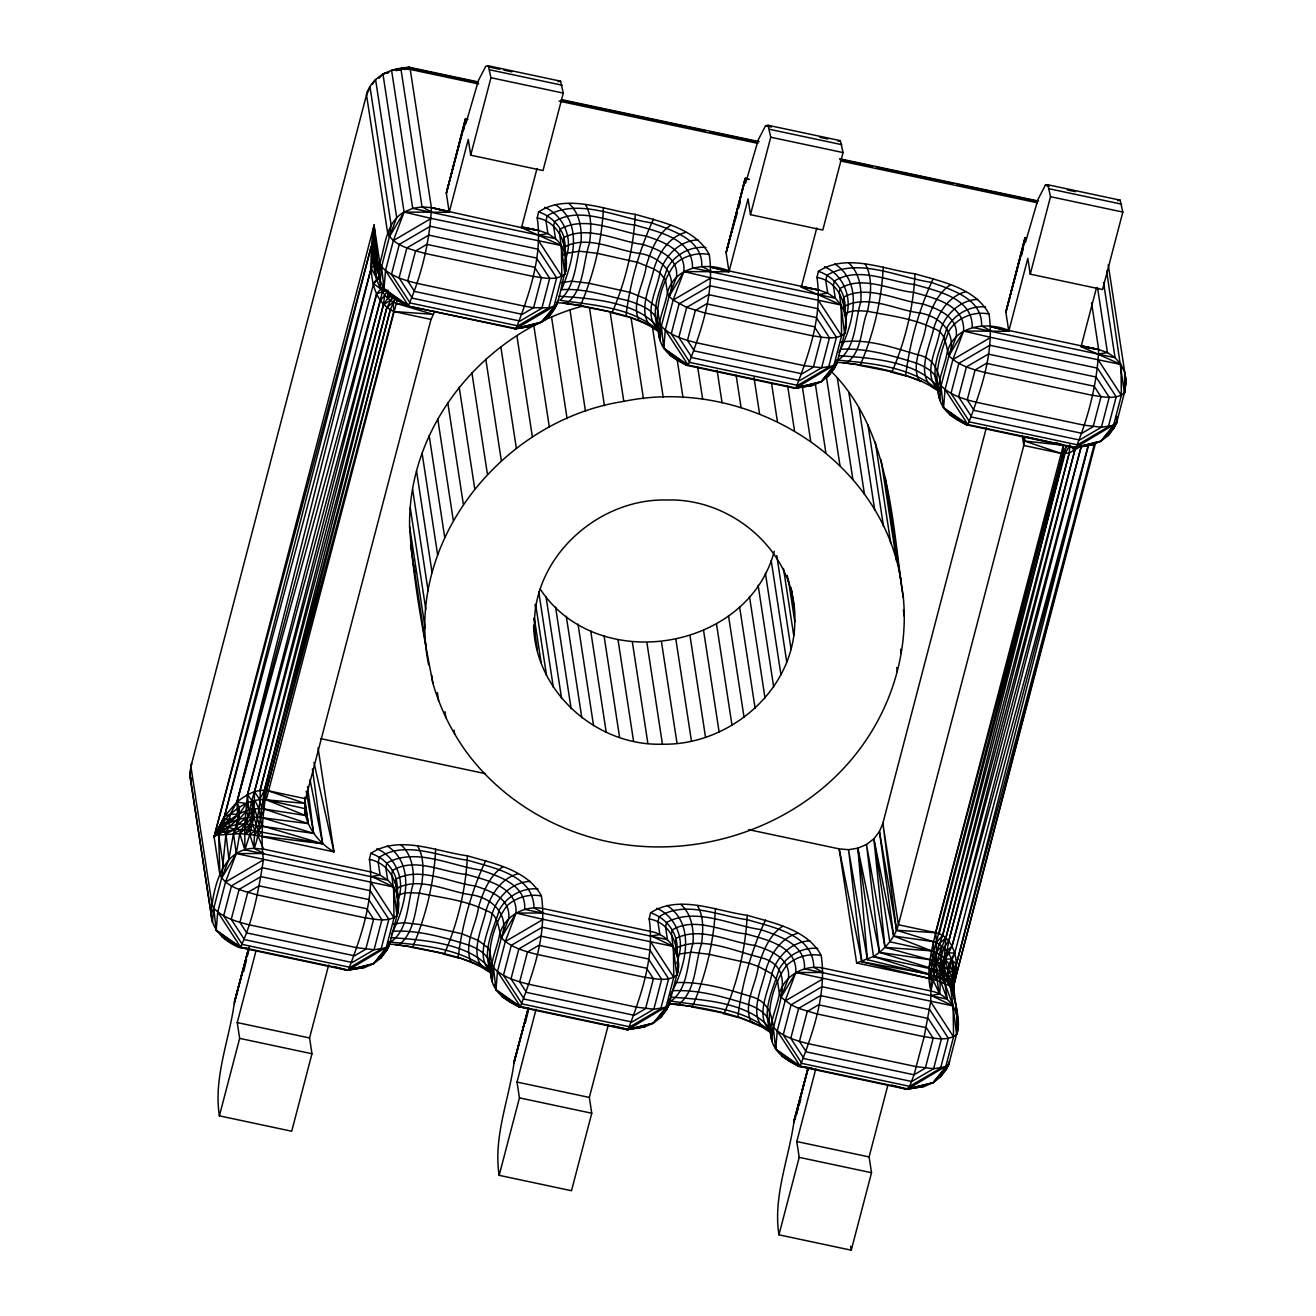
<?xml version="1.0" encoding="UTF-8"?>
<svg xmlns="http://www.w3.org/2000/svg" width="1316" height="1316" viewBox="0 0 1316 1316"><rect width="100%" height="100%" fill="white"/><g stroke="black" fill="none" stroke-linecap="round" stroke-linejoin="round"><path stroke-width="1.5" d="M434.938 311.185L431.006 319.426L393.764 311.514C363.512 296.89 371.145 252.376 374.057 225.316L379.863 263.216L378.811 272.034L380.225 280.752L384.009 288.78L389.898 295.574L407.072 305.871L514.819 328.786C526.844 327.19 539.774 325.776 548.706 316.564C560.929 304.621 560.139 286.214 565.567 271.08C568.89 249.974 561.389 222.338 537.208 217.93L538.606 211.909C567.196 193.057 604.603 210.264 635.25 214.327C661.438 222.075 695.341 228.342 709.242 254.514C714.818 291.988 701.412 330.645 688.169 365.108L686.837 365.354C675.634 359.926 663.84 352.902 660.007 340.235C655.582 324.065 664.745 308.388 667.459 292.744C674.483 266.293 706.725 261.588 728.883 270.915L818.914 290.063L827.698 293.123L835.282 298.222L841.171 305.016L844.954 313.043L846.369 321.762L844.642 333.59C835.528 340.663 822.665 337.126 812.202 335.745L704.455 312.846L686.672 307.418L673.134 300.064L669.153 296.281L667.459 292.744L665.534 280.111L659.859 272.79L653.888 268.99L637.668 262.377L596.757 253.264L579.484 251.224L567.361 253.133L565.403 260.617M397.202 908.945L397.761 912.564L389.223 945.53L386.493 950.81L380.9 958.048L373.53 963.707L364.894 967.408L346.996 970.254L239.265 947.356C222.075 940.956 206.628 924.145 212.041 904.701C215.232 880.914 224.855 848.655 254.218 848.327C261.358 829.738 258.907 808.879 266.441 790.488L393.764 311.514L432.915 314.31L396.067 303.387C374.731 294.356 373.958 266.013 371.244 246.372L214.08 836.828L223.013 831.515L223.852 828.685L224.493 816.364L371.244 246.372L373.909 241.93L374.057 225.316L214.08 836.828L219.887 874.729C226.829 887.823 243.789 890.965 256.883 894.831L364.631 917.745C375.093 919.111 387.957 922.648 397.054 915.574C401.956 893.844 394.586 864.135 369.401 859.414L370.799 853.377C399.39 834.525 436.797 851.732 467.443 855.811C493.632 863.543 527.535 869.81 541.435 895.982C547.012 933.455 533.589 972.113 520.363 1006.575L519.03 1006.839C507.828 1001.394 496.033 994.386 492.184 981.703C487.775 965.533 496.938 949.872 499.652 934.228C504.62 915.788 525.018 904.684 543.36 908.616L651.107 931.531C670.453 935.117 683.399 956.321 676.835 975.057C667.722 982.131 654.858 978.594 644.396 977.229L536.648 954.314C524.081 951.139 510.624 947.339 501.347 937.749C497.958 927.615 498.797 914.439 486.081 910.475C465.519 900.21 442.192 897.808 419.936 893.235C412.188 892.89 402.828 891.294 396.511 896.903M376.82 257.015L373.909 241.93L380.225 280.752L380.275 276.969M383.12 286.427L376.689 293.665L236.946 802.069L230.07 814.39L229 826.596L225.924 833.851L221.581 878.265L213.751 908.221L212.419 922.22L191.281 784.007L191.363 777.855M676.967 968.428L677.526 972.047L668.989 1005.013L666.258 1010.293L660.665 1017.531L653.295 1023.19L644.659 1026.891L626.778 1029.737L519.03 1006.839L495.968 989.731L497.481 971.504L505.311 941.532L516.036 913.041C517.533 886.441 486.048 879.993 466.275 874.416C442.999 872.278 414.754 856.831 392.563 870.468L391.658 874.367L397.054 915.574L397.383 895.028L395.442 882.394L396.231 878.973C392.513 866.882 382.791 857.275 370.799 853.377M477.79 81.839L409.457 67.313C391.609 67.922 371.128 76.015 366.539 95.048L387.694 233.261C394.636 246.355 411.595 249.481 424.69 253.346L532.437 276.261C542.899 277.643 555.763 281.18 564.86 274.106L565.189 253.56L563.248 240.927L564.038 237.505C560.32 225.414 550.598 215.808 538.606 211.909M957.291 1031.53L948.754 1064.496L946.023 1069.793L940.43 1077.014L933.077 1082.673L924.441 1086.391L906.543 1089.237L798.796 1066.322L775.749 1049.214L777.246 1030.987L785.093 1001.032L795.802 972.524C797.299 945.924 765.813 939.492 746.04 933.899C722.78 931.761 694.535 916.314 672.328 929.951L671.44 933.85L676.835 975.057C680.487 953.08 675.026 923.569 649.166 918.897L650.565 912.86C679.155 894.008 716.562 911.215 747.208 915.294C773.397 923.026 807.3 929.293 821.2 955.465C826.777 992.955 813.37 1031.612 800.128 1066.059L798.796 1066.322C787.593 1060.877 775.798 1053.869 771.966 1041.186C767.541 1025.032 776.703 1009.356 779.417 993.712C784.385 975.271 804.8 964.167 823.125 968.115L930.873 991.014C950.218 994.6 963.18 1015.804 956.6 1034.541C947.487 1041.614 934.623 1038.094 924.161 1036.712L816.413 1013.797L798.631 1008.385L791.064 1004.832L781.112 997.232L779.417 993.712L777.493 981.078L771.818 973.758L758.279 966.405L749.626 963.345L708.715 954.232L691.443 952.192L679.319 954.084L676.868 963.444M1124.473 385.983L1125.098 390.062L1116.577 423.028L1113.83 428.309L1108.236 435.547L1100.883 441.205L1092.247 444.907L1074.35 447.753L966.602 424.838L943.556 407.746L945.053 389.503L952.899 359.548L963.608 331.04C965.105 304.457 933.636 298.008 913.847 292.432C890.587 290.277 862.342 274.83 840.134 288.484L839.246 292.382L844.642 333.59C848.294 311.612 842.832 282.085 816.989 277.429L818.371 271.392C846.978 252.54 884.368 269.747 915.015 273.81C941.203 281.558 975.107 287.826 989.007 313.998C994.583 351.471 981.177 390.128 967.934 424.591L966.602 424.838C955.416 419.409 943.605 412.401 939.772 399.719C935.363 383.548 944.51 367.871 947.224 352.227C954.248 325.776 986.49 321.071 1008.648 330.398L1098.679 349.546L1107.463 352.606L1115.063 357.705L1120.952 364.499L1124.719 372.527L1126.151 381.245L1124.407 393.073C1115.294 400.146 1102.43 396.609 1091.967 395.228L984.22 372.329C971.669 369.154 958.196 365.354 948.935 355.764C945.546 345.615 946.368 332.454 933.669 328.474C913.09 318.225 889.764 315.824 867.524 311.25C859.776 310.905 850.416 309.309 844.099 314.919M397.054 915.574C400.854 903.056 397.629 888.974 387.71 880.207L385.785 867.573L386.822 863.049C415.659 847.027 451.026 865.846 480.965 870.09C499.373 876.538 526.367 884.928 524.673 909.323L667.475 939.69L665.551 927.056L666.587 922.532C695.44 906.51 730.791 925.345 760.73 929.573C779.138 936.021 806.149 944.411 804.438 968.806L947.257 999.173L943.342 972.491L948.77 940.973L1074.646 450.829L1069.826 445.17L1069.234 453.082L945.859 937.88L943.687 966.043L950.481 986.21L956.6 1034.541L956.913 1013.994L953.212 983.759L956.354 964.348L1088.743 444.183M1106.641 270.997L1124.407 393.073L1124.719 372.527M388.154 290.178L376.689 293.665L247.474 794.667L244.727 823.948L239.759 833.653L236.271 853.541L221.581 878.265L228.902 859.216L233.475 833.505L237.785 819.588L236.946 802.069L371.227 267.905L372.362 255.485L375.076 250.221L374.057 225.316C370.553 242.243 372.954 259.548 379.107 275.57L373.579 283.68L380.982 289.092L373.662 242.818L374.057 225.316L378.811 272.034L381.558 266.737L389.388 236.781L391.132 224.97L369.977 86.757L366.539 95.048M318.044 747.768L333.984 851.88C316.054 841.385 300.92 820.312 305.625 798.73L431.006 319.426M222.091 937.041L239.265 947.356L240.581 947.092C253.33 919.983 258.709 889.419 263.397 859.891C260.436 836.598 262.97 813.601 266.441 790.488L390.178 310.296L395.359 297.613M554.299 309.342L557.721 301.035L557.03 304.062L541.337 322.223L516.135 328.523L407.072 305.871L384.009 288.78L381.558 266.737L379.863 263.216C385.374 245.483 385.851 222.355 404.078 212.073L449.217 212.287L468.282 139.397L470.7 155.189L543.014 170.57L563.281 93.091L560.583 81.181L488.269 65.8L485.785 66.277L478.514 80.292L465.864 123.605L465.42 118.917L467.887 119.493M989.007 313.998C973.626 310.889 956.864 317.732 948.737 331.303C940.43 352.968 932.37 376.573 939.772 399.719L941.088 385.72L948.935 355.764L963.608 331.04L1008.763 331.254L1027.829 258.364L1030.247 274.156L1102.561 289.536L1122.828 212.073L1120.13 200.147L1047.816 184.766L1045.315 185.243L1038.061 199.259L1025.411 242.572L1024.967 237.9L1025.773 237.522L1006.575 309.227L1005.868 312.237L1008.648 330.398M956.913 1013.994C956.535 988.069 931.07 963.509 945.859 937.88L1074.646 450.829C1087.904 419.146 1097.215 384.157 1098.679 349.546L1091.54 302.795M383.696 286.658L254.514 791.689L253.906 817.055L249.793 834.525L254.218 848.327L263.595 849.133L371.342 872.047L380.127 875.107L387.71 880.207L244.908 849.84L244.727 823.948L313.619 833.357L307.533 786.573M830.889 371.013C890.619 430.316 891.475 520.1 903.352 597.678C908.089 647.636 894.206 698.648 866.092 740.086C807.185 828.027 688.91 867.326 588.318 836.565C539.297 821.974 494.865 791.623 464.943 749.955C450.598 729.607 439.659 706.922 432.816 682.971C422.847 631.318 413.043 579.089 409.589 526.499C407.96 424.213 486.032 331.796 583.235 305.937M428.638 664.893C403.65 541.649 502.942 419.656 623.8 401.396C743.639 376.195 879.713 455.139 900.786 579.303M219.887 874.729L218.637 835.035L220.43 825.181C231.106 811.396 247.704 797.957 266.21 799.799L305.641 815.525L304.72 809.455L305.641 815.525L264.302 809.027C243.115 806.034 226.072 821.25 214.08 836.828L224.493 816.364L236.946 802.069L373.579 283.68L379.88 277.298L376.573 278.4L373.267 243.69L374.057 225.316L372.757 244.546L373.579 265.816L371.227 267.905L224.493 816.364L214.08 836.828C222.256 828.587 232.965 823.734 244.727 823.948L236.123 829.31L233.475 833.505L236.271 853.541L225.546 882.049L217.716 912.004L216.202 930.248L239.265 947.356L248.74 948.655M953.491 989.138L954.643 981.308L1094.83 442.34L956.354 964.348L955.317 979.236L953.409 986.424M1055.876 442.604L1063.344 445.269L1062.966 453.675L933.883 951.55L931.432 968.148L930.692 1001.772L924.161 1036.712L914.028 1074.794L909.652 1086.342L906.543 1089.237L891.837 1085.075M334.149 966.618L346.996 970.254L373.53 963.707L386.18 947.833L394.027 917.877L393.599 887L236.271 853.541L263.809 853.541L254.218 848.327C252.935 828.866 261.16 810.163 260.091 790.488L383.351 304.999L384.716 295.08L387.019 291.823M953.294 986.572C958.278 970.057 951.32 947.092 933.488 941.68L896.541 930.231L879.433 831.58L882.872 823.29L986.408 427.519M1022.236 435.316L1023.782 445.466L1061.041 453.395L1069.234 453.082L1081.39 445.894L948.77 940.973C935.972 956.469 941.549 976.094 939.657 994.073L931.086 995.422L953.129 1005.967L953.557 1036.843L945.727 1066.799L933.077 1082.673L907.875 1088.974L800.128 1066.059L775.749 1049.214L775.19 1045.611M948.852 981.193L947.849 969.876L945.266 959.364L952.06 946.155L1088.562 444.183L954.725 953.278C949.231 961.173 946.171 971.126 948.194 980.716L953.574 987.132L951.748 980.255L948.26 975.995L939.394 970.583L873.495 956.518L856.634 962.999L839.164 848.886L748.705 829.656M215.577 926.184L216.202 930.248L240.581 947.092L348.329 970.007C361.571 935.544 374.978 896.887 369.401 859.414M383.351 284.914L384.009 288.78L408.404 305.625C421.646 275.093 429.822 241.025 431.401 207.665L410.247 69.452L409.457 67.313L391.559 70.159L412.714 208.372L555.516 238.722C565.452 247.507 568.66 261.588 564.86 274.106L559.481 232.883L560.369 228.984C586.706 214.837 618.685 232.406 645.893 235.992C662.557 241.535 685.981 249.645 683.843 271.557L673.134 300.064L665.287 330.02L663.774 348.263L686.837 365.354L794.584 388.269L812.482 385.424L821.118 381.722L828.471 376.047L834.064 368.825L836.795 363.545L845.333 330.563M548.706 316.564L557.03 304.062L541.337 322.223L514.819 328.786L516.135 328.523C529.377 294.06 542.801 255.403 537.208 217.93M612.072 1025.592L628.11 1029.49C641.336 995.028 654.759 956.37 649.166 918.897M834.064 368.825L837.502 360.518L836.795 363.545L821.118 381.722L794.584 388.269L795.917 388.006C809.143 353.56 822.566 314.902 816.989 277.429M945.266 959.364L951.419 958.772L948.26 975.995L952.06 976.308L954.067 977.936L954.149 983.266C952.241 971.192 941.73 962.144 930.116 959.759L884.977 947.356L873.857 838.818L889.78 941.795L931.596 950.909L934.426 975.271L930.873 991.014C925.921 971.553 931.3 951.698 935.66 932.699L1063.344 445.269L1024.884 436.583L1023.782 445.466L898.4 924.77C894.617 938.094 885.059 949.181 873.495 956.518L857.851 848.178L866.487 844.477L873.857 838.818L879.433 831.58L893.679 936.005L931.596 950.909C944.987 954.413 953.607 968 954.643 981.308M947.257 999.173L940.693 981.572L933.899 968.757L936.285 952.537L942.634 935.479L1066.404 445.581L1062.966 453.675L935.66 932.699C937.979 953.261 934.409 974.185 939.657 994.073L932.715 979.252L929.129 967.638L932.238 960.285M387.94 293.484L387.595 298.436L383.351 304.999L254.514 791.689C250.27 804.175 248.625 816.989 244.546 829.458L239.759 833.653L218.637 835.035L223.325 866.438M328.638 965.072L309.573 1037.962L311.974 1053.754L291.708 1131.234L219.394 1115.853C213.307 1077.179 229.642 1039.163 234.495 1001.673L248.938 947.24M608.403 1024.555L589.338 1097.445L591.756 1113.237L571.489 1190.717L499.175 1175.336C493.072 1136.662 509.407 1098.646 514.26 1061.173L528.193 1008.665M535.168 636.089C526.647 562.639 595.325 498.04 666.965 500.014C733.094 497.793 797.348 553.789 794.815 621.794C794.288 690.357 729.261 745.563 662.442 744.198C596.888 746.32 535.48 692.397 533.622 625.939M956.6 1034.541C964.217 1011.346 943.457 986.391 956.354 964.348C955.926 951.336 949.79 935.66 935.66 932.699L898.4 924.77L882.872 823.29L896.541 930.231L935.66 932.699M384.009 288.78L385.522 270.537L393.352 240.581L404.078 212.073L382.923 73.861L388.746 72.413M380.225 280.752L381.558 266.737C390.819 276.344 404.292 280.144 416.859 283.318L524.591 306.217L533.605 307.714L548.821 307.796L553.987 306.365L561.833 276.409L561.406 245.533L521.531 227.668L431.401 207.665L422.041 206.859L412.714 208.372L404.078 212.073L389.388 236.781L396.708 217.732L375.57 79.519L372.444 84.224M887.658 1086.013L869.103 1156.928L871.521 1172.72L851.255 1250.2L778.94 1234.819C772.854 1195.997 789.238 1157.833 794.157 1120.196L807.843 1068.592M564.038 254.926L565.386 246.52L564.038 237.505C588.449 224.789 617.813 241.371 642.965 244.48C658.313 249.3 678.875 257.245 676.49 277.215L669.153 296.281L661.323 326.236L660.007 340.235C653.41 314.886 659.201 285.621 674.549 264.582C683.695 255.847 696.855 252.129 709.242 254.514M676.21 954.116C680.635 936.383 667.492 918.025 650.565 912.86M396.725 895.127L397.58 887.987L396.231 878.973C420.643 866.257 450.006 882.839 475.158 885.948C490.506 890.768 511.069 898.729 508.683 918.7L501.347 937.749L493.516 967.704L492.184 981.703C485.604 956.37 491.394 927.106 506.742 906.066C515.888 897.315 529.048 893.597 541.435 895.982M564.317 255.436L565.386 246.52C588.581 234.741 616.299 250.665 640.152 253.478C660.698 256.867 678.118 274.254 669.153 296.281L683.843 271.557L728.982 271.77L748.064 198.881L750.482 214.673L822.796 230.053L843.062 152.574L840.365 140.664L768.034 125.283L765.55 125.76L758.279 139.776L745.646 183.089L745.136 178.581L747.06 178.532M676.49 954.61L677.345 947.471C703.665 936.038 734.542 951.353 761.059 957.604C801.872 968.56 771.521 1014.603 771.966 1041.186C765.369 1015.853 771.176 986.589 786.507 965.549C795.654 956.798 808.814 953.08 821.2 955.465M844.313 313.126C848.294 295.129 835.578 276.64 818.371 271.392M567.361 253.133C571.835 234.972 561.932 214.656 544.676 207.303M679.319 954.084C683.794 935.923 673.891 915.607 656.635 908.254M676.835 975.057C681.441 962.868 674.236 950.547 675.996 938.456C700.408 925.757 729.771 942.322 754.923 945.431C770.271 950.251 790.834 958.212 788.449 978.183L781.112 997.232L795.802 972.524L823.339 972.508L813.765 967.309C813.304 934.212 772.327 927.319 747.406 919.687C719.49 916.281 685.406 899.716 659.168 916.693L657.951 921.957L659.892 934.59L651.321 935.923L673.364 946.484L673.792 977.36L665.962 1007.316L653.295 1023.19L628.11 1029.49L520.363 1006.575L495.968 989.731L495.145 984.319M844.642 333.59C849.248 321.384 842.043 309.063 843.803 296.988C868.215 284.272 897.578 300.854 922.73 303.963C938.094 308.783 958.64 316.728 956.255 336.699L948.935 355.764C957.883 333.738 940.463 316.35 919.933 312.961C896.081 310.148 868.363 294.225 845.152 306.003L844.444 309.128M1124.407 393.073L1126.151 381.245L1108.236 264.812M220.331 827.238L230.152 818.684L224.756 819.736L214.08 836.828C219.608 826.464 231.649 823.487 238.229 814.111L239.347 807.366L236.946 802.069C245.615 795.012 256.735 788.416 268.382 790.817L305.625 798.73M795.802 972.524L953.129 1005.967L937.058 962.062L941.812 945.776L936.285 952.537M465.387 120.447L446.338 193.271L465.42 118.917L446.338 193.271L449.217 212.287M396.856 891.113L397.58 887.987C420.775 876.209 448.493 892.133 472.345 894.946C492.891 898.351 510.312 915.722 501.347 937.749L516.036 913.041L543.574 913.024L534 907.826C533.539 874.729 492.562 867.82 467.641 860.203C439.709 856.798 405.641 840.233 379.386 857.21L378.185 862.473L380.127 875.107L371.54 876.44L393.599 887M564.86 274.106L565.567 271.08M669.137 998.383L668.989 1005.013L660.665 1017.531M1116.659 416.021L1116.577 423.028L1108.236 435.547M463.462 130.432L466.242 118.539L447.029 190.244M1021.611 255.353L1023.009 249.415M243.707 971.488L246.536 959.578M247.49 955.597L249.382 947.652M525.364 1023.042L528.193 1011.116M304.67 808.6L266.21 799.799L397.202 300.032M808.156 1068.214L796.213 1115.03L797.973 1109.141M1006.575 309.227L1024.967 237.9L1005.868 312.237L1024.934 239.413M1081.39 445.894L952.06 946.155C942.717 953.36 940.759 966.947 942.963 977.952L948.194 980.716M390.178 310.296L264.401 790.307L263.134 799.404L264.302 809.027L260.519 817.466L261.851 825.757L258.413 831.465L253.955 835.101L239.759 833.653L244.908 849.84L249.793 834.525L255.057 830.824L322.634 843.753L312.435 769.038M248.921 947.619L234.495 1001.673L248.675 948.523M234.347 1003.631L248.757 948.523M219.394 1115.853L239.66 1038.373L237.242 1022.581L255.798 951.665M470.7 155.189L490.967 77.71L488.269 65.8M1103.548 282.496L1115.063 357.705L972.244 327.339C972.902 297.712 936.943 291.099 914.817 284.569C889.419 281.821 858.46 265.848 834.393 281.048L833.357 285.572L835.282 298.222L692.479 267.855C693.137 238.229 657.178 231.616 635.052 225.069C609.637 222.338 578.695 206.365 554.628 221.565L553.592 226.089L555.516 238.722L547.933 233.623L539.149 230.58L521.531 227.668L536.994 168.563M398.074 900.21C405.394 880.832 396.264 856.897 376.87 848.771M528.177 1009.092L514.26 1061.173L528.44 1008.007L514.112 1063.114M745.152 179.93L726.103 252.754L728.883 270.915M499.175 1175.336L519.442 1097.873L517.024 1082.065L536.089 1009.175M750.482 214.673L770.748 137.209L768.034 125.283M663.231 344.644L663.774 348.263L688.169 365.108L795.917 388.006L821.118 381.722L833.768 365.848L841.598 335.893L841.171 305.016L801.312 287.151L816.759 228.046M845.662 318.225C852.965 298.847 843.836 274.912 824.441 266.786M670.009 995.603C684.616 969.596 697.414 925.592 666.982 905.392M793.893 1122.597L808.304 1067.49L794.157 1120.196L795.703 1116.971M778.94 1234.819L799.207 1157.356L796.789 1141.548L815.854 1068.674M1030.247 274.156L1050.513 196.693L1047.816 184.766M841.023 342.094C867.014 338.097 893.416 347.769 918.255 354.892C943.161 360.206 940.134 388.615 943.556 407.746L967.934 424.591L1075.682 447.506L1116.577 423.028L1100.883 441.205L1074.35 447.753L1100.883 441.205L1113.533 425.331L1121.364 395.376L1120.952 364.499L1081.078 346.634L1096.541 287.53M939.213 933.768L1064.989 453.74L1069.826 445.17M953.574 985.684L1095.356 443.656M260.091 790.488L386.69 308.158L392.826 296.297M745.646 178.022L726.103 252.754L745.136 178.581L749.1 179.42L745.136 178.581L726.794 249.727L737.486 212.156M1069.234 453.082L942.634 935.479L936.252 942.503M236.946 802.069L246.421 803.484L248.675 810.245L247.474 794.667L380.275 300.821L384.716 295.08M738.621 208.208L740.299 202.269M799.108 1105.21L800.802 1099.337M540.169 589.025C596.921 675.519 747.718 651.321 774.285 551.24M219.279 833.028L234.873 829.376L248.132 829.787L252.507 824.227L255.057 830.824L250.583 830.1L245.516 834.064L250.188 824.046L252.343 809.389L252.343 801.131L247.474 794.667M373.267 243.69L377.116 260.338L373.579 265.816M391.411 934.475C404.686 908.484 417.369 865.615 387.217 845.908M838.983 352.491C852.275 326.483 864.941 283.631 834.788 263.924M236.123 829.31L239.167 819.194L239.347 807.366M386.493 950.81L389.914 942.519L389.223 945.53L380.9 958.048M666.258 1010.293L669.68 1002.002M1113.83 428.309L1117.268 420.018M946.023 1069.793L949.461 1061.486L948.754 1064.496L940.43 1077.014M947.849 969.876L954.725 953.278L948.063 952.669M236.666 824.704L239.167 819.194L246.651 810.837L248.066 817.45L257.821 817.17L308.257 823.602L304.621 797.397M261.802 808.666L259.663 799.503L264.401 790.307L386.69 308.158L397.07 298.123M658.576 331.517L661.323 326.236L659.629 322.7L657.687 310.066L655.993 306.546L646.057 298.946L629.838 292.333L588.926 283.22L571.654 281.18L561.241 282.611M490.769 972.985L493.516 967.704L491.822 964.184L489.881 951.55L488.187 948.013L478.251 940.43L462.031 933.817L421.12 924.687L403.848 922.664L393.435 924.079M938.357 391L941.088 385.72C950.366 395.31 963.822 399.11 976.39 402.285L1084.137 425.2L1101.41 427.223L1113.533 425.331M770.551 1032.468L773.282 1027.187C771.489 1012.152 766.455 1000.604 750.449 996.36C726.662 988.974 701.741 981.555 676.654 982.608M653.526 219.048C639.428 249.366 630.068 282.743 625.955 315.824L641.879 321.976L658.526 330.365M485.719 860.532C471.621 890.833 462.261 924.21 458.149 957.308L474.073 963.46L490.72 971.85M933.291 278.531C919.193 308.849 909.833 342.226 905.721 375.307L921.661 381.459C894.584 370.454 865.122 364.565 836.022 362.196M765.484 920.016C751.387 950.333 742.027 983.694 737.914 1016.791L767.031 1029.128C736.664 1013.254 702.07 1006.97 668.281 1003.549M390.145 294.274L387.595 298.436L392.102 295.689M259.367 825.247L254.745 808.962L251.603 817.137L246.668 823.931L246.092 817.713L237.785 819.588L223.013 831.515L225.924 833.851L234.873 829.376L237.999 824.49L246.092 817.713L248.066 817.45L252.343 809.389L254.959 800.375L258.89 808.583L260.519 817.466M370.355 87.35L367.246 92.038L190.902 766.488L189.849 775.288L211.004 913.501L213.751 908.221L212.041 904.701L190.902 766.488L191.593 763.461L189.849 775.288L191.281 784.007M828.471 376.047L836.795 363.545L795.917 388.006M246.421 803.484L239.611 813.469L237.785 819.588L229.79 822.73M220.101 829.195L224.707 822.862M937.058 962.062L941.549 955.926M382.232 291.329L384.436 288.467M951.748 980.255L953.491 980.831L953.804 985.19L953.212 983.759L950.481 986.21L953.59 989.945L953.228 986.77M379.008 78.401L382.923 73.861L388.615 72.462M261.456 832.107L257.936 835.759L253.955 835.101M244.546 829.458L250.188 824.046L253.906 817.055L258.413 831.465M668.298 1002.693C688.63 991.573 686.804 962.736 693.022 943.128C693.91 929.491 691.607 914.011 680.882 904.47M939.032 943.852L945.859 937.88M394.652 297.202L383.351 304.999M348.329 970.007L389.223 945.53L373.53 963.707L346.996 970.254L364.894 967.408M628.11 1029.49L668.989 1005.013L653.295 1023.19L626.778 1029.737L644.659 1026.891M907.875 1088.974L948.754 1064.496L933.077 1082.673L906.543 1089.237L924.441 1086.391M670.831 225.168C657.21 234.1 651.009 250.534 646.32 265.437C644.297 283.121 631.038 302.631 638.918 320.413L641.879 321.976M950.596 284.651C936.976 293.583 930.774 310.017 926.086 324.92C924.062 342.604 910.804 362.13 918.7 379.896L938.308 389.849M503.025 866.652C489.404 875.568 483.202 892.001 478.514 906.921C476.491 924.589 463.232 944.115 471.112 961.897L474.073 963.46M782.79 926.135C769.169 935.051 762.967 951.501 758.279 966.405C756.256 984.072 742.997 1003.598 750.893 1021.38L753.854 1022.943M219.756 831.103L223.852 828.685M404.686 69.584L409.457 67.313L396.198 70.587M393.352 240.581L431.204 218.407L561.406 245.533M516.135 328.523L553.987 306.365M673.134 300.064L710.985 277.89L841.171 305.016M952.899 359.548L990.751 337.389L1120.952 364.499M225.546 882.049L263.397 859.891M505.311 941.532L543.179 919.374L673.364 946.484M785.093 1001.032L822.944 978.857M233.475 833.505L242.621 829.343M836.104 361.226C856.436 350.105 854.61 321.269 860.845 301.66C861.717 288.023 859.414 272.527 848.688 262.986M388.533 943.21C408.865 932.09 407.022 903.253 413.257 883.645C414.145 870.008 411.842 854.528 401.117 844.971M224.493 816.364L230.07 814.39L238.229 814.111M685.965 232.274C669.104 236.633 658.642 253.215 653.888 268.99C650.022 287.661 632.683 320.874 659.234 331.451C633.21 307.171 593.598 305.246 559.909 300.262C575.799 285.835 575.684 261.654 581.063 242.177C581.952 228.54 579.649 213.044 568.923 203.503M965.73 291.757C948.869 296.116 938.423 312.698 933.669 328.474C929.787 347.144 912.465 380.357 939.015 390.934C911.889 366.506 871.077 363.183 836.088 359.992M518.159 873.742C501.281 878.101 490.835 894.683 486.081 910.475C482.199 929.145 464.877 962.341 491.427 972.919C464.318 948.491 423.505 945.168 388.5 941.976M797.924 933.241C781.062 937.584 770.617 954.182 765.846 969.958C761.98 988.629 744.659 1021.841 771.192 1032.402C745.169 1008.138 705.557 1006.214 671.867 1001.229M833.768 365.848L821.645 367.74L804.372 365.7L696.625 342.802C684.057 339.627 670.584 335.827 661.323 326.236L663.774 348.263M386.18 947.833L374.057 949.724L356.784 947.701L249.037 924.786C236.485 921.611 223.013 917.811 213.751 908.221L216.202 930.248M665.962 1007.316L653.838 1009.207L636.566 1007.184L528.818 984.269C516.25 981.094 502.778 977.295 493.516 967.704L495.968 989.731M945.727 1066.799L933.603 1068.707L916.331 1066.667L808.583 1043.753C796.015 1040.578 782.543 1036.778 773.282 1027.187L775.749 1049.214M396.494 70.472L408.125 67.56M558.099 81.658L560.583 81.181M837.864 141.141L840.365 140.664M1117.629 200.624L1120.13 200.147M603.468 207.566C601.889 240.943 593.713 275.011 580.471 305.526L563.445 303.174L580.471 305.526C605.903 310.806 632.157 315.166 655.072 328.161M579.139 305.789L612.236 312.287C625.495 281.756 633.67 247.688 635.25 214.327M865.221 264.055C873.182 278.35 870.748 295.919 867.524 311.25C860.598 327.618 862.72 351.471 846.714 362.772L843.211 362.657L860.236 365.009C873.495 334.494 881.654 300.426 883.233 267.066M858.904 365.272L892.018 371.77C905.26 341.239 913.436 307.187 915.015 273.81M435.662 849.05C434.083 882.411 425.907 916.479 412.665 947.01L395.639 944.641L412.665 947.01C438.096 952.274 464.351 956.633 487.265 969.645M411.332 947.257L444.43 953.755C457.688 923.24 465.864 889.172 467.443 855.811M668.215 1003.664L692.43 1006.493C705.689 975.962 713.848 941.894 715.427 908.533M691.097 1006.74L724.195 1013.238C737.454 982.723 745.629 948.655 747.208 915.294M929.129 967.638L879.45 952.34L857.851 848.178L848.54 849.692L839.164 848.886L861.848 961.815L936.433 980.239L950.481 986.21L944.263 978.528L939.805 963.46M514.819 328.786L532.7 325.94M794.584 388.269L812.482 385.424M1074.35 447.753L1092.247 444.907M539.346 234.972L547.933 233.623L545.992 220.989L547.209 215.742C578.431 197.4 618.767 218.061 651.371 222.832C671.851 230.349 702.892 239.101 701.806 266.342L711.38 271.54M819.128 294.455L827.698 293.123L825.757 280.473L826.974 275.225C858.197 256.883 898.532 277.544 931.136 282.315C951.616 289.833 982.657 298.6 981.572 325.825L991.145 331.04M1098.893 353.938L1107.463 352.606L1097.511 287.562M697.908 239.874C679.615 240.664 664.712 255.814 659.859 272.79C657.293 290.277 642.043 314.705 658.378 329.839M977.673 299.374C959.397 300.163 944.477 315.297 939.64 332.29C936.745 350.089 921.266 375.833 939.427 390.556M530.101 881.358C511.809 882.148 496.905 897.282 492.052 914.275C489.157 932.073 473.694 957.834 491.855 972.54C480.603 952.537 493.697 929.425 499.406 909.636C507.071 896.163 522.452 887.428 538.047 888.942M809.866 940.841C791.59 941.631 776.67 956.781 771.818 973.758C768.922 991.557 753.459 1017.317 771.62 1032.024C760.368 1012.037 773.463 988.908 779.171 969.119C786.853 955.663 802.217 946.911 817.812 948.425M558.839 296.149C590.259 298.452 637.092 301.249 658.066 327.602C659.086 310.79 640.579 304.983 627.847 300.541C606.034 296.001 584.107 287.99 561.57 289.717C572.098 263.661 584.649 223.226 555.023 204.441M841.335 349.201C866.915 348.098 892.314 355.649 916.561 363.2C926.086 367.213 938.259 373.086 937.551 385.341M838.605 355.633C870.024 357.952 916.874 360.732 937.831 387.085M393.764 931.202C419.343 930.083 444.742 937.634 468.973 945.184C479.337 949.231 491.394 956.074 490.259 969.07C469.286 942.733 422.452 939.937 391.033 937.617M673.529 990.685C699.109 989.566 724.507 997.117 748.755 1004.667C759.102 1008.714 771.176 1015.557 770.024 1028.553C749.067 1002.216 702.218 999.42 670.798 997.1M705.853 247.457C690.258 245.96 674.878 254.695 667.212 268.168C661.29 288.369 647.966 312.188 660.336 332.422M985.618 306.957C970.024 305.444 954.659 314.179 946.977 327.651C941.466 346.98 928.718 369.335 938.719 389.059M675.404 1004.141L678.908 1004.24C696.345 990.224 694.782 963.444 701.576 943.687C702.991 931.037 704.175 916.956 697.414 905.54M556.257 302.713L566.949 303.289C584.386 289.257 582.824 262.476 589.617 242.736C591.032 230.07 592.2 215.989 585.455 204.572M388.45 944.181L399.143 944.756C416.58 930.725 415.017 903.96 421.811 884.204C423.226 871.537 424.394 857.456 417.649 846.056M931.596 950.909L884.977 947.356L866.487 844.477L879.45 952.34L930.116 959.759M517.764 326.96L523.39 327.437M797.529 386.443L803.155 386.92M1079.169 446.091L1082.92 446.42M266.21 799.799L304.802 803.402L268.382 790.817M1063.344 445.269L1024.654 441.041L1023.963 436.994L1024.654 441.041L1061.041 453.395M263.595 849.133L257.936 835.759L322.634 843.753L310.017 779.664M248.132 829.787L250.583 830.1M528.506 1008.138L519.03 1006.839L501.857 996.541M812.071 1068.148L798.796 1066.322L781.622 1056.024M396.067 303.387L408.026 305.263M224.411 825.823L234.873 829.376M521.498 227.355L539.149 230.58L521.432 226.813L521.531 227.668M801.28 286.855L818.914 290.063L801.197 286.296L801.312 287.151M1080.979 345.779L1098.679 349.546L1081.078 346.634M930.84 978.791L928.734 973.988L861.848 961.815L848.54 849.692L867.425 959.726L942.963 977.952M521.465 227.076L539.149 230.58M801.247 286.559L818.914 290.063M1081.012 346.042L1098.679 349.546M489.799 67.132L499.833 69.271M503.864 70.126L511.891 71.837M765.55 125.76L771.571 127.043M819.786 137.292L827.813 139.002M1045.315 185.243L1049.329 186.099M1067.408 189.948L1075.452 191.659M489.766 69.814L562.08 85.195M769.531 129.313L841.845 144.678M1049.296 188.797L1121.61 204.161M490.967 77.71L563.281 93.091M770.748 137.209L843.062 152.574M1050.513 196.693L1122.828 212.073M562.212 99.786L759.184 141.667M839.575 158.759L1038.554 201.068M412.155 68.416L476.458 82.102M560.879 100.049L705.59 130.81M709.604 131.666L755.845 141.503M840.25 159.45L872.409 166.277M876.44 167.132L952.8 183.385M956.831 184.24L1035.215 200.904M478.596 83.977L410.247 69.452L400.887 68.646L422.041 206.859L431.615 212.057M558.987 101.085L757.967 143.395M840.365 160.914L1037.337 202.796M449.184 211.991L431.401 207.665L449.118 211.432M320.528 738.605L485.374 773.66M261.654 836.499L333.984 851.88L313.965 762.507M856.634 962.999L928.948 978.38M237.242 1022.581L309.573 1037.962M517.024 1082.065L589.338 1097.445M796.789 1141.548L869.103 1156.928M239.66 1038.373L311.974 1053.754M519.442 1097.873L591.756 1113.237M799.207 1157.356L871.521 1172.72M1008.763 331.254L990.948 326.631L1008.698 330.678M728.982 271.77L711.166 267.148L728.916 271.195M431.401 207.665L449.151 211.695M963.608 331.04L990.751 337.389M683.843 271.557L710.985 277.89M404.078 212.073L431.204 218.407M516.036 913.041L543.179 919.374M990.948 326.631L1008.73 330.958M711.166 267.148L728.965 271.474M890.685 372.033L906.592 376.129M610.904 312.534L626.827 316.646M722.879 1013.501L738.786 1017.613M443.097 954.018L459.021 958.13M261.851 825.757L322.634 843.753M262.822 817.878L313.619 833.357L306.217 791.146M873.495 956.518L928.734 973.988M264.302 809.027L308.257 823.602L304.638 801.444M957.028 419.639L964.052 422.091M677.263 360.156L682.527 361.999M397.498 300.673L406.266 303.733M789.222 1061.124L796.246 1063.558M509.457 1001.64L516.481 1004.075M229.691 942.141L236.716 944.592M948.573 970.731L952.899 972.36L954.955 974.992L955.317 979.236M930.05 385.226L934.837 387.644M949.445 414.54L966.602 424.838L965.812 422.699M669.663 355.057L686.837 365.354M389.898 295.574L407.072 305.871M956.354 964.348L951.962 960.071L952.899 972.36M945.283 983.365C934.228 972.36 933.57 956.288 933.488 941.68L893.679 936.005L873.857 838.818M254.514 791.689L259.663 799.503M1098.498 360.288L1121.364 395.376M945.053 389.503L967.934 424.591M818.716 300.805L841.598 335.893M665.287 330.02L688.169 365.108M538.951 241.321L561.833 276.409M930.692 1001.772L953.557 1036.843M385.522 270.537L408.404 305.625M777.246 1030.987L800.128 1066.059M650.91 942.272L673.792 977.36M497.481 971.504L520.363 1006.575M371.145 882.789L394.027 917.877M217.716 912.004L240.581 947.092M371.227 267.905L376.573 278.4M948.26 975.995L951.978 984.286M931.432 968.148L936.433 980.239M378.613 267.543L372.757 244.546M374.83 251.52L377.248 258.709L375.011 248.889L378.811 272.034M375.011 248.889L377.166 256.324M377.116 260.338L378.169 263.973M956.058 1013.024L958.328 1022.713M413.109 563.413L415.198 572.46M373.662 242.818L375.076 250.221M885.257 477.823L903.352 597.678M881.062 459.745L896.591 561.225M903.368 610.13L904.289 616.217M875.305 442.077L890.833 543.557M867.984 424.953L883.513 526.433M900.654 649.232L901.279 653.279M859.183 408.47L874.712 509.966M896.706 667.508L897.331 671.555M848.935 392.777L864.464 494.257M837.321 377.939L852.867 479.419M826.3 376.261L839.97 465.568M815.311 383.762L825.872 452.77M802.299 386.328L810.689 441.14M787.675 386.082L794.502 430.743M771.521 383.088L777.427 421.646M791.13 587.824L794.239 608.124M791.113 588.532L792.051 594.635M788.284 579.172L794.815 621.794M787.33 575.388L788.251 581.475M783.481 568.479L793.729 635.464M753.986 377.396L759.579 413.931M776.753 555.599L791.048 648.969M771.225 560.649L786.754 662.129M736.121 375.159L741.089 407.631M765.418 573.315L780.947 674.795M758.131 585.307L773.66 686.788M717.105 370.322L722.073 402.795M850.646 1246.252L851.255 1250.2M749.478 596.493L765.007 697.974M739.576 606.725L755.104 708.205M697.694 366.983L702.678 399.455M728.521 615.872L744.05 717.368M677.098 359.087L683.004 397.646M716.48 623.833L732.009 725.313M703.583 630.479L719.112 731.959M652.341 326.335L663.215 397.366M690.012 635.76L705.54 737.24M631.006 317.436L643.442 398.616M675.914 639.576L691.443 741.056M661.487 641.912L677.033 743.392M610.13 312.089L623.8 401.396M646.913 642.702L662.442 744.198M589.535 308.257L604.439 405.69M632.354 641.978L647.883 743.458M569.976 309.967L585.505 411.447M618.026 639.724L633.555 741.204M604.077 635.957L619.606 737.454M551.568 317.172L567.097 418.653M590.687 630.759L606.215 732.239M533.835 325.776L549.364 427.256M578.037 624.162L593.565 725.642M566.291 616.266L581.82 717.746M516.892 335.695L532.421 437.175M555.582 607.17L571.111 708.65M546.058 596.987L561.587 698.467M538.754 591.937L553.345 687.33M500.837 346.881L516.365 448.378M535.645 604.324L546.502 675.355M535.053 604.686L535.678 608.749M534.329 618.076L541.156 662.721M533.983 618.356L534.609 622.419M533.638 625.215L537.372 649.578M485.818 359.268L501.347 460.748M471.901 372.741L487.43 474.221M459.202 387.233L474.731 488.713M447.785 402.63L463.314 504.11M437.751 418.833L453.28 520.313M429.164 435.728L444.693 537.224M422.091 453.214L437.619 554.694M416.563 471.161L432.092 572.641M454.086 730.183L454.711 734.246M412.615 489.437L428.144 590.917M444.973 711.676L445.894 717.763M410.279 507.927L425.808 609.407M437.34 692.529L438.59 700.638M409.589 526.499L425.117 627.995M431.582 674.861L432.816 682.971M410.526 545.038L426.055 646.534M225.924 833.851L228.902 859.216M857.851 848.178L867.425 959.726M393.287 302.483L393.764 311.514M887.823 496.198L888.103 501.758M1074.53 447.21L1074.646 450.829M372.099 245.434L372.362 255.485M231.517 885.849L223.687 915.804L242.358 944.46L350.105 967.359L381.015 949.264L388.845 919.308L370.174 890.669L262.427 867.754L231.517 885.849M399.324 244.381L391.494 274.337L410.164 302.976L517.912 325.891L548.821 307.796L556.652 277.841L537.981 249.185L430.233 226.286L399.324 244.381M239.084 889.402L231.254 919.358L244.463 939.624L352.211 962.522L374.057 949.724L381.903 919.769L368.694 899.519L260.946 876.604L239.084 889.402M406.891 247.934L399.061 277.89L412.27 298.14L520.017 321.055L541.863 308.257L549.71 278.301L536.5 258.051L428.753 235.136L406.891 247.934M247.737 892.462L239.907 922.417L246.734 932.912L354.481 955.811L365.799 949.198L373.629 919.242L366.802 908.747L259.055 885.849L247.737 892.462M415.543 250.994L407.713 280.95L414.556 291.428L522.288 314.343L533.605 307.714L541.435 277.758L534.609 267.28L426.861 244.365L415.543 250.994M511.299 945.349L503.452 975.304L522.139 1003.943L629.87 1026.858L660.78 1008.747L668.627 978.791L649.94 950.152L542.192 927.237L511.299 945.349M679.105 303.864L671.259 333.82L689.946 362.476L797.677 385.374L828.587 367.279L836.433 337.324L817.746 308.668L709.998 285.769L679.105 303.864M518.866 948.902L511.019 978.857L524.229 999.107L631.976 1022.022L653.838 1009.207L661.668 979.252L648.459 959.002L540.712 936.087L518.866 948.902M686.672 307.418L678.826 337.373L692.035 357.639L799.783 380.538L821.645 367.74L829.475 337.784L816.265 317.534L708.518 294.62L686.672 307.418M527.502 951.962L519.672 981.917L526.515 992.396L634.246 1015.31L645.564 1008.681L653.41 978.726L646.567 968.231L538.82 945.332L527.502 951.962M695.325 310.477L687.478 340.433L694.322 350.928L802.069 373.826L813.37 367.197L821.217 337.241L814.374 326.763L706.626 303.848L695.325 310.477M791.064 1004.832L783.217 1034.787L801.905 1063.427L909.652 1086.342L940.562 1068.23L948.392 1038.275L929.705 1009.635L821.974 986.72L791.064 1004.832M958.87 363.348L951.024 393.303L969.711 421.959L1077.459 444.857L1108.368 426.762L1116.198 396.807L1097.528 368.167L989.78 345.253L958.87 363.348M798.631 1008.385L790.801 1038.34L803.994 1058.59L911.741 1081.505L933.603 1068.707L941.433 1038.752L928.224 1018.485L820.477 995.587L798.631 1008.385M966.438 366.901L958.607 396.856L971.817 417.123L1079.548 440.021L1101.41 427.223L1109.24 397.267L1096.031 377.018L988.3 354.103L966.438 366.901M807.284 1011.445L799.437 1041.4L806.28 1051.879L914.028 1074.794L925.329 1068.164L933.176 1038.209L926.332 1027.73L818.585 1004.815L807.284 1011.445M975.09 369.961L967.244 399.916L974.087 410.411L1081.834 433.309L1093.152 426.697L1100.982 396.741L1094.139 386.246L986.408 363.348L975.09 369.961"/></g></svg>
